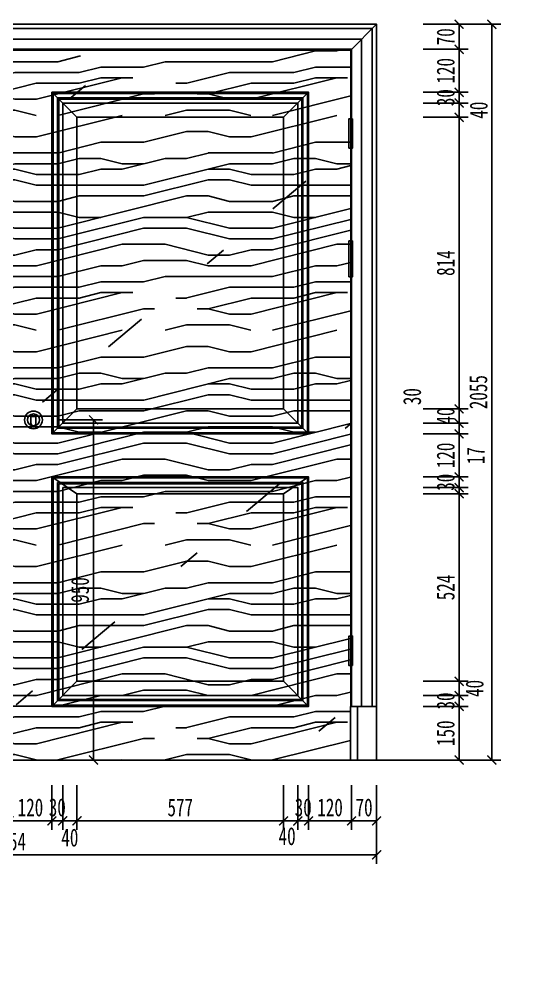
# Model space of a CAD drawing. Header units: millimetres. Extents: x 51249 to 2766742, y -599687 to -1280.
# Drawn here: x 108457 to 109909, y -122546 to -119853 of the extents above; entities that cross this region are included whole.
import ezdxf

# ---------------------------------------------------------------- set-up
doc = ezdxf.new("R2010")
doc.units = ezdxf.units.MM
doc.header["$LTSCALE"] = 10
doc.header["$PDMODE"] = 3
for name, color, linetype in [('D-Detail(节点图层)', 134, 'Continuous'), ('D-造型粗线', 4, 'Continuous'), ('D-造型细线', 146, 'Continuous'), ('E-立面填充', 250, 'Continuous'), ('E-立面轮廓线', 4, 'Continuous'), ('E-立面造型线', 3, 'Continuous'), ('W-尺寸', 5, 'Continuous')]:
    doc.layers.add(name, color=color, linetype=linetype)
doc.styles.add('DIM', font='SimSun.ttf', dxfattribs={"width": 0.7})
doc.dimstyles.new('25', dxfattribs={"dimscale": 25, "dimtxt": 2, "dimasz": 1, "dimexe": 1, "dimexo": 1, "dimgap": 0.5, "dimtad": 1, "dimdec": 0, "dimzin": 0, "dimdsep": 46, "dimtxsty": 'DIM', "dimblk": 'ARCHTICK', "dimcen": 0, "dimclrd": 5, "dimclre": 5, "dimclrt": 35, "dimadec": 0, "dimazin": 0, "dimtfac": 0.5, "dimtdec": 0, "dimtix": 1, "dimtmove": 2, "dimatfit": 2, "dimldrblk": 'A', "dimfxl": 0, "dimtolj": 1, "dimtzin": 0, "dimlwd": -1, "dimlwe": -1, "dimarcsym": 0})

# ---------------------------------------------------------------- blocks, each defined once
blk = doc.blocks.new('_ArchTick')
at = {"color": 0, "linetype": 'ByBlock', "const_width": 0.15}
blk.add_lwpolyline([(-0.5, -0.5), (0.5, 0.5)], dxfattribs=at)
blk = doc.blocks.new('*D641')
at = {"layer": 'Defpoints', "color": 0, "ltscale": 0.15}
for p in [(108497.1, -120971.6, 0), (108596.4, -121921.6), (108664.9, -121921.6)]:
    blk.add_point(p, dxfattribs=at)
at = {"layer": 'W-尺寸', "color": 5, "ltscale": 0.15}
for p, q in [((108564.9, -120971.6), (108689.9, -120971.6)), ((108664.9, -120971.6), (108664.9, -121921.6)), ((108621.4, -121921.6), (108689.9, -121921.6))]:
    blk.add_line(p, q, dxfattribs=at)
at = {"layer": 'W-尺寸', "color": 5, "ltscale": 0.15, "xscale": 25, "yscale": 25, "zscale": 25}
for p, rotation in [((108664.9, -120971.6), 90), ((108664.9, -121921.6), 270)]:
    blk.add_blockref('_ArchTick', p, dxfattribs=dict(at, rotation=rotation))
at = {"layer": 'W-尺寸', "color": 35, "ltscale": 0.15, "insert": (108627.4, -121446.6), "char_height": 50, "attachment_point": 5, "rotation": 90, "style": 'DIM'}
blk.add_mtext('\\A1;950', dxfattribs=at)
blk = doc.blocks.new('A')
for p, q in [((-1.44, 1.15), (-1.09, 1.44)), ((-1.44, 1.15), (-0.37, 0)), ((-1.09, 1.44), (0, 0)), ((-0.37, 0), (-2.13, 0)), ((-1.44, -1.15), (-0.37, 0)), ((-1.09, -1.44), (0, 0)), ((-1.44, -1.15), (-1.09, -1.44))]:
    blk.add_line(p, q)
for points in [[(-1.44, 1.15), (-1.09, 1.44), (-0.37, 0), (0, 0)], [(-1.44, -1.15), (-1.09, -1.44), (-0.37, 0), (0, 0)]]:
    blk.add_solid(points)
blk = doc.blocks.new('*D650')
at = {"layer": 'Defpoints', "color": 0, "ltscale": 0.15}
for p in [(108428.7, -121659.4), (108548.7, -121716.1), (108548.7, -122091.6)]:
    blk.add_point(p, dxfattribs=at)
at = {"layer": 'W-尺寸', "color": 5, "ltscale": 0.15}
for p, q in [((108428.7, -121991.6), (108428.7, -122116.6)), ((108548.7, -121991.6), (108548.7, -122116.6)), ((108428.7, -122091.6), (108548.7, -122091.6))]:
    blk.add_line(p, q, dxfattribs=at)
at = {"layer": 'W-尺寸', "color": 5, "ltscale": 0.15, "xscale": 25, "yscale": 25, "zscale": 25, "rotation": 180}
blk.add_blockref('_ArchTick', (108428.7, -122091.6), dxfattribs=at)
at = {"layer": 'W-尺寸', "color": 5, "ltscale": 0.15, "xscale": 25, "yscale": 25, "zscale": 25}
blk.add_blockref('_ArchTick', (108548.7, -122091.6), dxfattribs=at)
at = {"layer": 'W-尺寸', "color": 35, "ltscale": 0.15, "insert": (108488.7, -122054.1), "char_height": 50, "attachment_point": 5, "style": 'DIM'}
blk.add_mtext('\\A1;120', dxfattribs=at)
blk = doc.blocks.new('*D651')
at = {"layer": 'Defpoints', "color": 0, "ltscale": 0.15}
for p in [(108548.7, -121716.1), (108578.7, -121717.6), (108578.7, -122091.6)]:
    blk.add_point(p, dxfattribs=at)
at = {"layer": 'W-尺寸', "color": 5, "ltscale": 0.15}
for p, q in [((108548.7, -121991.6), (108548.7, -122116.6)), ((108578.7, -121991.6), (108578.7, -122116.6)), ((108548.7, -122091.6), (108523.7, -122091.6)), ((108548.7, -122091.6), (108578.7, -122091.6)), ((108578.7, -122091.6), (108603.7, -122091.6))]:
    blk.add_line(p, q, dxfattribs=at)
at = {"layer": 'W-尺寸', "color": 5, "ltscale": 0.15, "xscale": 25, "yscale": 25, "zscale": 25}
blk.add_blockref('_ArchTick', (108548.7, -122091.6), dxfattribs=at)
at = {"layer": 'W-尺寸', "color": 5, "ltscale": 0.15, "xscale": 25, "yscale": 25, "zscale": 25, "rotation": 180}
blk.add_blockref('_ArchTick', (108578.7, -122091.6), dxfattribs=at)
at = {"layer": 'W-尺寸', "color": 35, "ltscale": 0.15, "insert": (108563.7, -122054.1), "char_height": 50, "attachment_point": 5, "style": 'DIM'}
blk.add_mtext('\\A1;30', dxfattribs=at)
blk = doc.blocks.new('*D652')
at = {"layer": 'Defpoints', "color": 0, "ltscale": 0.15}
for p in [(108618.7, -121701.6), (108578.7, -121717.6), (108618.7, -122091.6)]:
    blk.add_point(p, dxfattribs=at)
at = {"layer": 'W-尺寸', "color": 5, "ltscale": 0.15}
for p, q in [((108578.7, -121991.6), (108578.7, -122116.6)), ((108618.7, -121991.6), (108618.7, -122116.6)), ((108578.7, -122091.6), (108618.7, -122091.6))]:
    blk.add_line(p, q, dxfattribs=at)
at = {"layer": 'W-尺寸', "color": 5, "ltscale": 0.15, "xscale": 25, "yscale": 25, "zscale": 25, "rotation": 180}
blk.add_blockref('_ArchTick', (108578.7, -122091.6), dxfattribs=at)
at = {"layer": 'W-尺寸', "color": 5, "ltscale": 0.15, "xscale": 25, "yscale": 25, "zscale": 25}
blk.add_blockref('_ArchTick', (108618.7, -122091.6), dxfattribs=at)
at = {"layer": 'W-尺寸', "color": 35, "ltscale": 0.15, "insert": (108598.7, -122138.4), "char_height": 50, "attachment_point": 5, "style": 'DIM'}
blk.add_mtext('\\A1;40', dxfattribs=at)
blk = doc.blocks.new('*D653')
at = {"layer": 'Defpoints', "color": 0, "ltscale": 0.15}
for p in [(108618.7, -121701.6), (109195.9, -121701.6), (109195.9, -122091.6)]:
    blk.add_point(p, dxfattribs=at)
at = {"layer": 'W-尺寸', "color": 5, "ltscale": 0.15}
for p, q in [((108618.7, -121991.6), (108618.7, -122116.6)), ((109195.9, -121991.6), (109195.9, -122116.6)), ((108618.7, -122091.6), (109195.9, -122091.6))]:
    blk.add_line(p, q, dxfattribs=at)
at = {"layer": 'W-尺寸', "color": 5, "ltscale": 0.15, "xscale": 25, "yscale": 25, "zscale": 25, "rotation": 180}
blk.add_blockref('_ArchTick', (108618.7, -122091.6), dxfattribs=at)
at = {"layer": 'W-尺寸', "color": 5, "ltscale": 0.15, "xscale": 25, "yscale": 25, "zscale": 25}
blk.add_blockref('_ArchTick', (109195.9, -122091.6), dxfattribs=at)
at = {"layer": 'W-尺寸', "color": 35, "ltscale": 0.15, "insert": (108907.3, -122054.1), "char_height": 50, "attachment_point": 5, "style": 'DIM'}
blk.add_mtext('\\A1;577', dxfattribs=at)
blk = doc.blocks.new('*D654')
at = {"layer": 'Defpoints', "color": 0, "ltscale": 0.15}
for p in [(109195.9, -121701.6), (109235.9, -121701.6), (109235.9, -122091.6)]:
    blk.add_point(p, dxfattribs=at)
at = {"layer": 'W-尺寸', "color": 5, "ltscale": 0.15}
for p, q in [((109195.9, -121991.6), (109195.9, -122116.6)), ((109235.9, -121991.6), (109235.9, -122116.6)), ((109195.9, -122091.6), (109235.9, -122091.6))]:
    blk.add_line(p, q, dxfattribs=at)
at = {"layer": 'W-尺寸', "color": 5, "ltscale": 0.15, "xscale": 25, "yscale": 25, "zscale": 25, "rotation": 180}
blk.add_blockref('_ArchTick', (109195.9, -122091.6), dxfattribs=at)
at = {"layer": 'W-尺寸', "color": 5, "ltscale": 0.15, "xscale": 25, "yscale": 25, "zscale": 25}
blk.add_blockref('_ArchTick', (109235.9, -122091.6), dxfattribs=at)
at = {"layer": 'W-尺寸', "color": 35, "ltscale": 0.15, "insert": (109205.9, -122134.5), "char_height": 50, "attachment_point": 5, "style": 'DIM'}
blk.add_mtext('\\A1;40', dxfattribs=at)
blk = doc.blocks.new('*D655')
at = {"layer": 'Defpoints', "color": 0, "ltscale": 0.15}
for p in [(109235.9, -121701.6), (109265.9, -121722.3), (109265.9, -122091.6)]:
    blk.add_point(p, dxfattribs=at)
at = {"layer": 'W-尺寸', "color": 5, "ltscale": 0.15}
for p, q in [((109235.9, -121991.6), (109235.9, -122116.6)), ((109265.9, -121991.6), (109265.9, -122116.6)), ((109235.9, -122091.6), (109210.9, -122091.6)), ((109235.9, -122091.6), (109265.9, -122091.6)), ((109265.9, -122091.6), (109290.9, -122091.6))]:
    blk.add_line(p, q, dxfattribs=at)
at = {"layer": 'W-尺寸', "color": 5, "ltscale": 0.15, "xscale": 25, "yscale": 25, "zscale": 25}
blk.add_blockref('_ArchTick', (109235.9, -122091.6), dxfattribs=at)
at = {"layer": 'W-尺寸', "color": 5, "ltscale": 0.15, "xscale": 25, "yscale": 25, "zscale": 25, "rotation": 180}
blk.add_blockref('_ArchTick', (109265.9, -122091.6), dxfattribs=at)
at = {"layer": 'W-尺寸', "color": 35, "ltscale": 0.15, "insert": (109250.9, -122054.1), "char_height": 50, "attachment_point": 5, "style": 'DIM'}
blk.add_mtext('\\A1;30', dxfattribs=at)
blk = doc.blocks.new('*D656')
at = {"layer": 'Defpoints', "color": 0, "ltscale": 0.15}
for p in [(109385.9, -121709.5), (109265.9, -121722.3), (109385.9, -122091.6)]:
    blk.add_point(p, dxfattribs=at)
at = {"layer": 'W-尺寸', "color": 5, "ltscale": 0.15}
for p, q in [((109265.9, -121991.6), (109265.9, -122116.6)), ((109385.9, -121991.6), (109385.9, -122116.6)), ((109265.9, -122091.6), (109385.9, -122091.6))]:
    blk.add_line(p, q, dxfattribs=at)
at = {"layer": 'W-尺寸', "color": 5, "ltscale": 0.15, "xscale": 25, "yscale": 25, "zscale": 25, "rotation": 180}
blk.add_blockref('_ArchTick', (109265.9, -122091.6), dxfattribs=at)
at = {"layer": 'W-尺寸', "color": 5, "ltscale": 0.15, "xscale": 25, "yscale": 25, "zscale": 25}
blk.add_blockref('_ArchTick', (109385.9, -122091.6), dxfattribs=at)
at = {"layer": 'W-尺寸', "color": 35, "ltscale": 0.15, "insert": (109325.9, -122054.1), "char_height": 50, "attachment_point": 5, "style": 'DIM'}
blk.add_mtext('\\A1;120', dxfattribs=at)
blk = doc.blocks.new('*D657')
at = {"layer": 'Defpoints', "color": 0, "ltscale": 0.15}
for p in [(109385.9, -121709.5), (109455.9, -121723.2), (109455.9, -122091.6)]:
    blk.add_point(p, dxfattribs=at)
at = {"layer": 'W-尺寸', "color": 5, "ltscale": 0.15}
for p, q in [((109385.9, -121991.6), (109385.9, -122116.6)), ((109455.9, -121991.6), (109455.9, -122116.6)), ((109385.9, -122091.6), (109455.9, -122091.6))]:
    blk.add_line(p, q, dxfattribs=at)
at = {"layer": 'W-尺寸', "color": 5, "ltscale": 0.15, "xscale": 25, "yscale": 25, "zscale": 25, "rotation": 180}
blk.add_blockref('_ArchTick', (109385.9, -122091.6), dxfattribs=at)
at = {"layer": 'W-尺寸', "color": 5, "ltscale": 0.15, "xscale": 25, "yscale": 25, "zscale": 25}
blk.add_blockref('_ArchTick', (109455.9, -122091.6), dxfattribs=at)
at = {"layer": 'W-尺寸', "color": 35, "ltscale": 0.15, "insert": (109420.9, -122054.1), "char_height": 50, "attachment_point": 5, "style": 'DIM'}
blk.add_mtext('\\A1;70', dxfattribs=at)
blk = doc.blocks.new('*D658')
at = {"layer": 'Defpoints', "color": 0, "ltscale": 0.15}
for p in [(107401.6, -121674.2), (109455.9, -121674.2), (109455.9, -122186.4)]:
    blk.add_point(p, dxfattribs=at)
at = {"layer": 'W-尺寸', "color": 5, "ltscale": 0.15}
for p, q in [((107401.6, -122086.4), (107401.6, -122211.4)), ((109455.9, -122086.4), (109455.9, -122211.4)), ((107401.6, -122186.4), (109455.9, -122186.4))]:
    blk.add_line(p, q, dxfattribs=at)
at = {"layer": 'W-尺寸', "color": 5, "ltscale": 0.15, "xscale": 25, "yscale": 25, "zscale": 25, "rotation": 180}
blk.add_blockref('_ArchTick', (107401.6, -122186.4), dxfattribs=at)
at = {"layer": 'W-尺寸', "color": 5, "ltscale": 0.15, "xscale": 25, "yscale": 25, "zscale": 25}
blk.add_blockref('_ArchTick', (109455.9, -122186.4), dxfattribs=at)
at = {"layer": 'W-尺寸', "color": 35, "ltscale": 0.15, "insert": (108428.7, -122148.9), "char_height": 50, "attachment_point": 5, "style": 'DIM'}
blk.add_mtext('\\A1;2054', dxfattribs=at)
blk = doc.blocks.new('*D659')
at = {"layer": 'Defpoints', "color": 0, "ltscale": 0.15}
for p in [(109152.9, -121771.6), (109686.5, -121771.6), (109142.9, -121921.6)]:
    blk.add_point(p, dxfattribs=at)
at = {"layer": 'W-尺寸', "color": 5, "ltscale": 0.15}
for p, q in [((109586.5, -121771.6), (109711.5, -121771.6)), ((109686.5, -121921.6), (109686.5, -121771.6)), ((109586.5, -121921.6), (109711.5, -121921.6))]:
    blk.add_line(p, q, dxfattribs=at)
at = {"layer": 'W-尺寸', "color": 5, "ltscale": 0.15, "xscale": 25, "yscale": 25, "zscale": 25}
for p, rotation in [((109686.5, -121771.6), 90), ((109686.5, -121921.6), 270)]:
    blk.add_blockref('_ArchTick', p, dxfattribs=dict(at, rotation=rotation))
at = {"layer": 'W-尺寸', "color": 35, "ltscale": 0.15, "insert": (109649, -121846.6), "char_height": 50, "attachment_point": 5, "rotation": 90, "style": 'DIM'}
blk.add_mtext('\\A1;150', dxfattribs=at)
blk = doc.blocks.new('*D660')
at = {"layer": 'Defpoints', "color": 0, "ltscale": 0.15}
for p in [(109175.2, -121741.6), (109686.5, -121741.6), (109152.9, -121771.6)]:
    blk.add_point(p, dxfattribs=at)
at = {"layer": 'W-尺寸', "color": 5, "ltscale": 0.15}
for p, q in [((109686.5, -121741.6), (109686.5, -121716.6)), ((109586.5, -121741.6), (109711.5, -121741.6)), ((109686.5, -121771.6), (109686.5, -121741.6)), ((109586.5, -121771.6), (109711.5, -121771.6)), ((109686.5, -121771.6), (109686.5, -121796.6))]:
    blk.add_line(p, q, dxfattribs=at)
at = {"layer": 'W-尺寸', "color": 5, "ltscale": 0.15, "xscale": 25, "yscale": 25, "zscale": 25}
for p, rotation in [((109686.5, -121741.6), 270), ((109686.5, -121771.6), 90)]:
    blk.add_blockref('_ArchTick', p, dxfattribs=dict(at, rotation=rotation))
at = {"layer": 'W-尺寸', "color": 35, "ltscale": 0.15, "insert": (109649, -121756.6), "char_height": 50, "attachment_point": 5, "rotation": 90, "style": 'DIM'}
blk.add_mtext('\\A1;30', dxfattribs=at)
blk = doc.blocks.new('*D661')
at = {"layer": 'Defpoints', "color": 0, "ltscale": 0.15}
for p in [(109171.8, -121701.6), (109686.5, -121701.6), (109175.2, -121741.6)]:
    blk.add_point(p, dxfattribs=at)
at = {"layer": 'W-尺寸', "color": 5, "ltscale": 0.15}
for p, q in [((109586.5, -121701.6), (109711.5, -121701.6)), ((109686.5, -121741.6), (109686.5, -121701.6)), ((109586.5, -121741.6), (109711.5, -121741.6))]:
    blk.add_line(p, q, dxfattribs=at)
at = {"layer": 'W-尺寸', "color": 5, "ltscale": 0.15, "xscale": 25, "yscale": 25, "zscale": 25}
for p, rotation in [((109686.5, -121701.6), 90), ((109686.5, -121741.6), 270)]:
    blk.add_blockref('_ArchTick', p, dxfattribs=dict(at, rotation=rotation))
at = {"layer": 'W-尺寸', "color": 35, "ltscale": 0.15, "insert": (109730, -121721.6), "char_height": 50, "attachment_point": 5, "rotation": 90, "style": 'DIM'}
blk.add_mtext('\\A1;40', dxfattribs=at)
blk = doc.blocks.new('*D662')
at = {"layer": 'Defpoints', "color": 0, "ltscale": 0.15}
for p in [(109145.8, -121177.8, 0), (109686.5, -121177.8), (109171.8, -121701.6)]:
    blk.add_point(p, dxfattribs=at)
at = {"layer": 'W-尺寸', "color": 5, "ltscale": 0.15}
for p, q in [((109586.5, -121177.8), (109711.5, -121177.8)), ((109686.5, -121701.6), (109686.5, -121177.8)), ((109586.5, -121701.6), (109711.5, -121701.6))]:
    blk.add_line(p, q, dxfattribs=at)
at = {"layer": 'W-尺寸', "color": 5, "ltscale": 0.15, "xscale": 25, "yscale": 25, "zscale": 25}
for p, rotation in [((109686.5, -121177.8), 90), ((109686.5, -121701.6), 270)]:
    blk.add_blockref('_ArchTick', p, dxfattribs=dict(at, rotation=rotation))
at = {"layer": 'W-尺寸', "color": 35, "ltscale": 0.15, "insert": (109649, -121439.7), "char_height": 50, "attachment_point": 5, "rotation": 90, "style": 'DIM'}
blk.add_mtext('\\A1;524', dxfattribs=at)
blk = doc.blocks.new('*D663')
at = {"layer": 'Defpoints', "color": 0, "ltscale": 0.15}
for p in [(109141.1, -121160.8, 0), (109145.8, -121177.8, 0), (109686.5, -121160.8)]:
    blk.add_point(p, dxfattribs=at)
at = {"layer": 'W-尺寸', "color": 5, "ltscale": 0.15}
for p, q in [((109686.5, -121160.8), (109686.5, -121135.8)), ((109586.5, -121160.8), (109711.5, -121160.8)), ((109586.5, -121177.8), (109711.5, -121177.8)), ((109686.5, -121177.8), (109686.5, -121160.8)), ((109686.5, -121177.8), (109686.5, -121202.8))]:
    blk.add_line(p, q, dxfattribs=at)
at = {"layer": 'W-尺寸', "color": 5, "ltscale": 0.15, "xscale": 25, "yscale": 25, "zscale": 25}
for p, rotation in [((109686.5, -121160.8), 270), ((109686.5, -121177.8), 90)]:
    blk.add_blockref('_ArchTick', p, dxfattribs=dict(at, rotation=rotation))
at = {"layer": 'W-尺寸', "color": 35, "ltscale": 0.15, "insert": (109732.9, -121071.6), "char_height": 50, "attachment_point": 5, "rotation": 90, "style": 'DIM'}
blk.add_mtext('\\A1;17', dxfattribs=at)
blk = doc.blocks.new('*D664')
at = {"layer": 'Defpoints', "color": 0, "ltscale": 0.15}
for p in [(109142.1, -121130.8, 0), (109686.5, -121130.8), (109141.1, -121160.8, 0)]:
    blk.add_point(p, dxfattribs=at)
at = {"layer": 'W-尺寸', "color": 5, "ltscale": 0.15}
for p, q in [((109686.5, -121130.8), (109686.5, -121105.8)), ((109586.5, -121130.8), (109711.5, -121130.8)), ((109686.5, -121160.8), (109686.5, -121130.8)), ((109586.5, -121160.8), (109711.5, -121160.8)), ((109686.5, -121160.8), (109686.5, -121185.8))]:
    blk.add_line(p, q, dxfattribs=at)
at = {"layer": 'W-尺寸', "color": 5, "ltscale": 0.15, "xscale": 25, "yscale": 25, "zscale": 25}
for p, rotation in [((109686.5, -121130.8), 270), ((109686.5, -121160.8), 90)]:
    blk.add_blockref('_ArchTick', p, dxfattribs=dict(at, rotation=rotation))
at = {"layer": 'W-尺寸', "color": 35, "ltscale": 0.15, "insert": (109649, -121145.8), "char_height": 50, "attachment_point": 5, "rotation": 90, "style": 'DIM'}
blk.add_mtext('\\A1;30', dxfattribs=at)
blk = doc.blocks.new('*D665')
at = {"layer": 'Defpoints', "color": 0, "ltscale": 0.15}
for p in [(109147.7, -121010.8, 0), (109686.5, -121010.8), (109142.1, -121130.8, 0)]:
    blk.add_point(p, dxfattribs=at)
at = {"layer": 'W-尺寸', "color": 5, "ltscale": 0.15}
for p, q in [((109586.5, -121010.8), (109711.5, -121010.8)), ((109686.5, -121130.8), (109686.5, -121010.8)), ((109586.5, -121130.8), (109711.5, -121130.8))]:
    blk.add_line(p, q, dxfattribs=at)
at = {"layer": 'W-尺寸', "color": 5, "ltscale": 0.15, "xscale": 25, "yscale": 25, "zscale": 25}
for p, rotation in [((109686.5, -121010.8), 90), ((109686.5, -121130.8), 270)]:
    blk.add_blockref('_ArchTick', p, dxfattribs=dict(at, rotation=rotation))
at = {"layer": 'W-尺寸', "color": 35, "ltscale": 0.15, "insert": (109649, -121070.8), "char_height": 50, "attachment_point": 5, "rotation": 90, "style": 'DIM'}
blk.add_mtext('\\A1;120', dxfattribs=at)
blk = doc.blocks.new('*D666')
at = {"layer": 'Defpoints', "color": 0, "ltscale": 0.15}
for p in [(109147.7, -120980.8, 0), (109686.5, -120980.8), (109147.7, -121010.8, 0)]:
    blk.add_point(p, dxfattribs=at)
at = {"layer": 'W-尺寸', "color": 5, "ltscale": 0.15}
for p, q in [((109586.5, -120980.8), (109711.5, -120980.8)), ((109686.5, -121010.8), (109686.5, -120980.8)), ((109586.5, -121010.8), (109711.5, -121010.8))]:
    blk.add_line(p, q, dxfattribs=at)
at = {"layer": 'W-尺寸', "color": 5, "ltscale": 0.15, "xscale": 25, "yscale": 25, "zscale": 25}
for p, rotation in [((109686.5, -120980.8), 90), ((109686.5, -121010.8), 270)]:
    blk.add_blockref('_ArchTick', p, dxfattribs=dict(at, rotation=rotation))
at = {"layer": 'W-尺寸', "color": 35, "ltscale": 0.15, "insert": (109555.3, -120906.6), "char_height": 50, "attachment_point": 5, "rotation": 90, "style": 'DIM'}
blk.add_mtext('\\A1;30', dxfattribs=at)
blk = doc.blocks.new('*D667')
at = {"layer": 'Defpoints', "color": 0, "ltscale": 0.15}
for p in [(109162.8, -120940.8, 0), (109686.5, -120940.8), (109147.7, -120980.8, 0)]:
    blk.add_point(p, dxfattribs=at)
at = {"layer": 'W-尺寸', "color": 5, "ltscale": 0.15}
for p, q in [((109686.5, -120940.8), (109686.5, -120915.8)), ((109586.5, -120940.8), (109711.5, -120940.8)), ((109686.5, -120980.8), (109686.5, -120940.8)), ((109586.5, -120980.8), (109711.5, -120980.8)), ((109686.5, -120980.8), (109686.5, -121005.8))]:
    blk.add_line(p, q, dxfattribs=at)
at = {"layer": 'W-尺寸', "color": 5, "ltscale": 0.15, "xscale": 25, "yscale": 25, "zscale": 25}
for p, rotation in [((109686.5, -120940.8), 270), ((109686.5, -120980.8), 90)]:
    blk.add_blockref('_ArchTick', p, dxfattribs=dict(at, rotation=rotation))
at = {"layer": 'W-尺寸', "color": 35, "ltscale": 0.15, "insert": (109649, -120960.8), "char_height": 50, "attachment_point": 5, "rotation": 90, "style": 'DIM'}
blk.add_mtext('\\A1;40', dxfattribs=at)
blk = doc.blocks.new('*D668')
at = {"layer": 'Defpoints', "color": 0, "ltscale": 0.15}
for p in [(109136.9, -120126.6), (109686.5, -120126.6), (109162.8, -120940.8, 0)]:
    blk.add_point(p, dxfattribs=at)
at = {"layer": 'W-尺寸', "color": 5, "ltscale": 0.15}
for p, q in [((109586.5, -120126.6), (109711.5, -120126.6)), ((109686.5, -120940.8), (109686.5, -120126.6)), ((109586.5, -120940.8), (109711.5, -120940.8))]:
    blk.add_line(p, q, dxfattribs=at)
at = {"layer": 'W-尺寸', "color": 5, "ltscale": 0.15, "xscale": 25, "yscale": 25, "zscale": 25}
for p, rotation in [((109686.5, -120126.6), 90), ((109686.5, -120940.8), 270)]:
    blk.add_blockref('_ArchTick', p, dxfattribs=dict(at, rotation=rotation))
at = {"layer": 'W-尺寸', "color": 35, "ltscale": 0.15, "insert": (109649, -120533.7), "char_height": 50, "attachment_point": 5, "rotation": 90, "style": 'DIM'}
blk.add_mtext('\\A1;814', dxfattribs=at)
blk = doc.blocks.new('*D669')
at = {"layer": 'Defpoints', "color": 0, "ltscale": 0.15}
for p in [(109132.5, -120086.6), (109686.5, -120086.6), (109136.9, -120126.6)]:
    blk.add_point(p, dxfattribs=at)
at = {"layer": 'W-尺寸', "color": 5, "ltscale": 0.15}
for p, q in [((109586.5, -120086.6), (109711.5, -120086.6)), ((109686.5, -120126.6), (109686.5, -120086.6)), ((109586.5, -120126.6), (109711.5, -120126.6))]:
    blk.add_line(p, q, dxfattribs=at)
at = {"layer": 'W-尺寸', "color": 5, "ltscale": 0.15, "xscale": 25, "yscale": 25, "zscale": 25}
for p, rotation in [((109686.5, -120086.6), 90), ((109686.5, -120126.6), 270)]:
    blk.add_blockref('_ArchTick', p, dxfattribs=dict(at, rotation=rotation))
at = {"layer": 'W-尺寸', "color": 35, "ltscale": 0.15, "insert": (109741.4, -120106.6), "char_height": 50, "attachment_point": 5, "rotation": 90, "style": 'DIM'}
blk.add_mtext('\\A1;40', dxfattribs=at)
blk = doc.blocks.new('*D670')
at = {"layer": 'Defpoints', "color": 0, "ltscale": 0.15}
for p in [(109131.7, -120056.6), (109686.5, -120056.6), (109132.5, -120086.6)]:
    blk.add_point(p, dxfattribs=at)
at = {"layer": 'W-尺寸', "color": 5, "ltscale": 0.15}
for p, q in [((109686.5, -120056.6), (109686.5, -120031.6)), ((109586.5, -120056.6), (109711.5, -120056.6)), ((109686.5, -120086.6), (109686.5, -120056.6)), ((109586.5, -120086.6), (109711.5, -120086.6)), ((109686.5, -120086.6), (109686.5, -120111.6))]:
    blk.add_line(p, q, dxfattribs=at)
at = {"layer": 'W-尺寸', "color": 5, "ltscale": 0.15, "xscale": 25, "yscale": 25, "zscale": 25}
for p, rotation in [((109686.5, -120056.6), 270), ((109686.5, -120086.6), 90)]:
    blk.add_blockref('_ArchTick', p, dxfattribs=dict(at, rotation=rotation))
at = {"layer": 'W-尺寸', "color": 35, "ltscale": 0.15, "insert": (109649, -120071.6), "char_height": 50, "attachment_point": 5, "rotation": 90, "style": 'DIM'}
blk.add_mtext('\\A1;30', dxfattribs=at)
blk = doc.blocks.new('*D671')
at = {"layer": 'Defpoints', "color": 0, "ltscale": 0.15}
for p in [(109136.7, -119936.6), (109686.5, -119936.6), (109131.7, -120056.6)]:
    blk.add_point(p, dxfattribs=at)
at = {"layer": 'W-尺寸', "color": 5, "ltscale": 0.15}
for p, q in [((109586.5, -119936.6), (109711.5, -119936.6)), ((109686.5, -120056.6), (109686.5, -119936.6)), ((109586.5, -120056.6), (109711.5, -120056.6))]:
    blk.add_line(p, q, dxfattribs=at)
at = {"layer": 'W-尺寸', "color": 5, "ltscale": 0.15, "xscale": 25, "yscale": 25, "zscale": 25}
for p, rotation in [((109686.5, -119936.6), 90), ((109686.5, -120056.6), 270)]:
    blk.add_blockref('_ArchTick', p, dxfattribs=dict(at, rotation=rotation))
at = {"layer": 'W-尺寸', "color": 35, "ltscale": 0.15, "insert": (109649, -119996.6), "char_height": 50, "attachment_point": 5, "rotation": 90, "style": 'DIM'}
blk.add_mtext('\\A1;120', dxfattribs=at)
blk = doc.blocks.new('*D672')
at = {"layer": 'Defpoints', "color": 0, "ltscale": 0.15}
for p in [(109135.6, -119866.6), (109686.5, -119866.6), (109136.7, -119936.6)]:
    blk.add_point(p, dxfattribs=at)
at = {"layer": 'W-尺寸', "color": 5, "ltscale": 0.15}
for p, q in [((109586.5, -119866.6), (109711.5, -119866.6)), ((109686.5, -119936.6), (109686.5, -119866.6)), ((109586.5, -119936.6), (109711.5, -119936.6))]:
    blk.add_line(p, q, dxfattribs=at)
at = {"layer": 'W-尺寸', "color": 5, "ltscale": 0.15, "xscale": 25, "yscale": 25, "zscale": 25}
for p, rotation in [((109686.5, -119866.6), 90), ((109686.5, -119936.6), 270)]:
    blk.add_blockref('_ArchTick', p, dxfattribs=dict(at, rotation=rotation))
at = {"layer": 'W-尺寸', "color": 35, "ltscale": 0.15, "insert": (109649, -119901.6), "char_height": 50, "attachment_point": 5, "rotation": 90, "style": 'DIM'}
blk.add_mtext('\\A1;70', dxfattribs=at)
blk = doc.blocks.new('*D673')
at = {"layer": 'Defpoints', "color": 0, "ltscale": 0.15}
for p in [(109181.8, -119866.6), (109777.9, -119866.6), (109181.8, -121921.6)]:
    blk.add_point(p, dxfattribs=at)
at = {"layer": 'W-尺寸', "color": 5, "ltscale": 0.15}
for p, q in [((109677.9, -119866.6), (109802.9, -119866.6)), ((109777.9, -121921.6), (109777.9, -119866.6)), ((109677.9, -121921.6), (109802.9, -121921.6))]:
    blk.add_line(p, q, dxfattribs=at)
at = {"layer": 'W-尺寸', "color": 5, "ltscale": 0.15, "xscale": 25, "yscale": 25, "zscale": 25}
for p, rotation in [((109777.9, -119866.6), 90), ((109777.9, -121921.6), 270)]:
    blk.add_blockref('_ArchTick', p, dxfattribs=dict(at, rotation=rotation))
at = {"layer": 'W-尺寸', "color": 35, "ltscale": 0.15, "insert": (109740.4, -120894.1), "char_height": 50, "attachment_point": 5, "rotation": 90, "style": 'DIM'}
blk.add_mtext('\\A1;2055', dxfattribs=at)
blk = doc.blocks.new('*D1063')
at = {"layer": 'D-Detail(节点图层)', "color": 5, "ltscale": 0.15}
for p, q in [((2766617, -121582.1), (2766742, -121582.1)), ((2766717, -121582.1), (2766717, -599673.1)), ((2766698.3, -599673.1), (2766742, -599673.1))]:
    blk.add_line(p, q, dxfattribs=at)
at = {"layer": 'Defpoints', "color": 0, "ltscale": 0.15}
for p in [(55453.8, -121582.1), (2766673.3, -599673.1), (2766717, -599673.1)]:
    blk.add_point(p, dxfattribs=at)
at = {"layer": 'D-Detail(节点图层)', "color": 5, "ltscale": 0.15, "xscale": 25, "yscale": 25, "zscale": 25}
for p, rotation in [((2766717, -121582.1), 90), ((2766717, -599673.1), 270)]:
    blk.add_blockref('_ArchTick', p, dxfattribs=dict(at, rotation=rotation))
at = {"layer": 'D-Detail(节点图层)', "color": 35, "ltscale": 0.15, "insert": (2766679.5, -360627.6), "char_height": 50, "attachment_point": 5, "rotation": 90, "style": 'DIM'}
blk.add_mtext('\\A1;478091', dxfattribs=at)

msp = doc.modelspace()

# ---------------------------------------------------------------- hatches: boundary and pattern name
at = {"layer": 'E-立面填充', "ltscale": 0.15}
h = msp.add_hatch(dxfattribs=at)
h.set_pattern_fill('PANEL', color=256, scale=600, style=0, double=1, pattern_type=2)
h.set_pattern_definition([(220, (108264.6, -121921.6), (-385.67, 459.63), [120, -180, 60, -240]), (180, (107844.6, -121906.6), (0, 600), [120, -480]), (180, (107904.6, -121876.6), (0, 600), [60, -540]), (180, (108234.6, -121861.6), (0, 600), [30, -420, 30, -120]), (180, (108024.6, -121831.6), (0, 600), [120, -180, 30, -270]), (180, (108174.6, -121816.6), (0, 600), [90, -510]), (180, (108024.6, -121801.6), (0, 600), [180, -420]), (180, (108204.6, -121786.6), (0, 600), [120, -480]), (180, (107964.6, -121771.6), (0, 600), [300, -300]), (180, (108144.6, -121741.6), (0, 600), [60, -180, 120, -240]), (180, (107724.6, -121726.6), (0, 600), [120, -480]), (180, (107844.6, -121711.6), (0, 600), [60, -540]), (180, (107964.6, -121696.6), (0, 600), [60, -540]), (180, (108264.6, -121681.6), (0, 600), [120, -480]), (180, (107964.6, -121666.6), (0, 600), [120, -480]), (180, (107964.6, -121636.6), (0, 600), [120, -120, 120, -240]), (180, (108084.6, -121606.6), (0, 600), [60, -300, 120, -120]), (180, (107964.6, -121591.6), (0, 600), [180, -420]), (180, (107964.6, -121561.6), (0, 600), [120, -480]), (180, (108204.6, -121546.6), (0, 600), [180, -240, 60, -120]), (180, (108204.6, -121516.6), (0, 600), [300, -300]), (180, (107844.6, -121501.6), (0, 600), [60, -540]), (180, (108024.6, -121486.6), (0, 600), [120, -480]), (180, (108144.6, -121471.6), (0, 600), [60, -240, 60, -240]), (180, (108204.6, -121456.6), (0, 600), [60, -180, 120, -240]), (180, (108084.6, -121441.6), (0, 600), [60, -300, 60, -180]), (180, (107964.6, -121426.6), (0, 600), [180, -420]), (180, (108204.6, -121396.6), (0, 600), [120, -480]), (180, (107904.6, -121381.6), (0, 600), [60, -540]), (180, (107784.6, -121366.6), (0, 600), [60, -540]), (165.964, (107844.57, -121876.61), (-600, -2e-08), [61.8, -2412.06]), (165.964, (107784.57, -121741.61), (-600, -2e-08), [61.8, -2412.06]), (165.964, (107844.57, -121381.61), (-600, -2e-08), [61.8, -2412.06]), (165.964, (108024.57, -121606.61), (-600, -2e-08), [61.8, -2412.06]), (165.964, (107904.57, -121516.61), (-600, -2e-08), [61.8, -2412.06]), (165.964, (107844.57, -121561.61), (-600, -2e-08), [61.8, -2412.06]), (165.964, (108144.57, -121456.61), (-600, -2e-08), [61.8, -2412.06]), (165.964, (107904.57, -121486.61), (-600, -2e-08), [61.8, -2412.06]), (165.964, (107784.57, -121711.61), (-600, -2e-08), [123.6, -2350.26]), (165.964, (107844.57, -121666.61), (-600, -2e-08), [123.6, -2350.26]), (165.964, (107844.57, -121636.61), (-600, -2e-08), [123.6, -2350.26]), (14.036, (108024.57, -121831.61), (600, -2e-08), [61.8, -123.6, 61.8, -2226.663]), (14.036, (108144.57, -121741.61), (600, -2e-08), [61.8, -2412.06]), (14.036, (108144.57, -121471.61), (600, -2e-08), [123.6, -2350.26]), (345.964, (107844.57, -121906.61), (600, 2e-08), [61.8, -2412.06]), (194.036, (107724.57, -121906.61), (-600, 2e-08), [61.8, -2412.06]), (194.036, (107904.57, -121696.61), (-600, 2e-08), [61.8, -2412.06]), (194.036, (107784.57, -121591.61), (-600, 2e-08), [61.8, -2412.06]), (194.036, (108024.57, -121546.61), (-600, 2e-08), [61.8, -2412.06]), (194.036, (108084.57, -121471.61), (-600, 2e-08), [61.8, -2412.06]), (194.036, (108024.57, -121441.61), (-600, 2e-08), [61.8, -2412.06]), (194.036, (108024.57, -121546.61), (-600, 2e-08), [61.8, -2412.06]), (194.036, (107844.57, -121456.61), (-600, 2e-08), [247.2, -2226.66]), (194.036, (108204.57, -121861.61), (-600, 2e-08), [247.2, -2226.66]), (194.036, (108144.57, -121816.61), (-600, 2e-08), [247.2, -2226.66]), (194.036, (108084.57, -121786.61), (-600, 2e-08), [61.8, -123.6, 123.6, -2164.863]), (194.036, (108084.57, -121741.61), (-600, 2e-08), [123.6, -123.6, 123.6, -2103.063]), (194.036, (108144.57, -121681.61), (-600, 2e-08), [247.2, -2226.66]), (194.036, (108204.57, -121636.61), (-600, 2e-08), [247.2, -2226.66]), (194.036, (108204.57, -121606.61), (-600, 2e-08), [247.2, -2226.66]), (194.036, (107784.57, -121426.61), (-600, 2e-08), [61.8, -2412.06]), (194.036, (107724.57, -121366.61), (-600, 0.0001), [123.6, -2350.26]), (194.036, (108084.57, -121396.61), (-600, 0.0001), [123.6, -2350.26]), (194.036, (108144.57, -121921.61), (-600, 1e-05), [247.2, -2226.66]), (194.036, (107784.57, -121501.61), (-600, 1e-05), [185.4, -2288.46]), (194.036, (107724.57, -121546.61), (-600, 1e-05), [370.8, -2103.06])])
h.paths.add_polyline_path([(108344.6, -119961.6), (107474.6, -119961.6), (107474.6, -121921.6), (109382.9, -121921.6), (109383.9, -119938.6)])

# ---------------------------------------------------------------- linework, layer by layer
at = {"color": 153, "ltscale": 0.15, "elevation": 0}
for points in [[(108490.2, -120980.9), (108490.2, -120961.8)], [(108504.1, -120961.8), (108504.1, -120980.9)]]:
    msp.add_lwpolyline(points, dxfattribs=at)
at = {"color": 153, "ltscale": 0.15}
msp.add_lwpolyline([(108492.6, -120960.2), (108501.5, -120960.2), (108501.5, -120962.4), (108492.6, -120962.4)], close=True, dxfattribs=at)
for radius in [24.8, 16.8]:
    msp.add_circle((108497.1, -120971.6, 0), radius, dxfattribs=at)
for centre, start, end in [((108497.1, -120961.8, 0), 0, 180), ((108497.1, -120980.9, 0), 180, 0)]:
    msp.add_arc(centre, 6.96, start, end, dxfattribs=at)
at = {"layer": 'D-造型粗线'}
for points in [[(107401.6, -121921.6), (107401.6, -119866.6), (109455.9, -119866.6), (109455.9, -121921.6)], [(107471.6, -121771.6), (107471.6, -119936.6), (109385.9, -119936.6), (109385.9, -121771.6)]]:
    msp.add_lwpolyline(points, dxfattribs=at)
at = {"layer": 'D-造型细线', "color": 44, "elevation": 0}
for points in [[(109388.7, -120130.6), (109378.7, -120130.6), (109378.7, -120212.6), (109388.7, -120212.6)], [(109388.7, -120471.6), (109378.7, -120471.6), (109378.7, -120571.6), (109388.7, -120571.6)], [(109388.7, -121657.6), (109378.7, -121657.6), (109378.7, -121575.6), (109388.7, -121575.6)]]:
    msp.add_lwpolyline(points, close=True, dxfattribs=at)
at = {"layer": 'E-立面轮廓线'}
msp.add_line((107295.2, -121921.6), (109586.5, -121921.6), dxfattribs=at)
at = {"layer": 'E-立面造型线', "color": 251}
for p, q in [((109383.9, -119938.6, 0), (109455.9, -119866.6, 0)), ((108618.7, -120126.6, 0), (108548.7, -120056.6, 0)), ((109195.9, -120126.6, 0), (109265.9, -120056.6, 0)), ((108618.7, -120940.8, 0), (108548.7, -121010.8, 0)), ((109195.9, -120940.8, 0), (109265.9, -121010.8, 0)), ((108618.7, -121177.8, 0), (108548.7, -121130.8, 0)), ((109195.9, -121177.8, 0), (109265.9, -121130.8, 0)), ((108618.7, -121701.6), (108548.7, -121771.6)), ((109195.9, -121701.6), (109265.9, -121771.6)), ((109402.9, -121921.6), (109402.9, -121771.6))]:
    msp.add_line(p, q, dxfattribs=at)
at = {"layer": 'E-立面造型线', "ltscale": 0.15}
for p, q in [((109382.9, -121771.6), (109455.9, -121771.6)), ((109382.9, -121921.6), (109382.9, -121771.6))]:
    msp.add_line(p, q, dxfattribs=at)
at = {"layer": 'E-立面造型线', "color": 251}
for points in [[(107413.6, -121771.6), (107413.6, -119878.6), (109443.9, -119878.6), (109443.9, -121771.6)], [(107443.6, -121771.6), (107443.6, -119908.6), (109413.9, -119908.6), (109413.9, -121771.6)]]:
    msp.add_lwpolyline(points, dxfattribs=at)
at = {"layer": 'E-立面造型线', "ltscale": 0.15}
msp.add_lwpolyline([(107473.6, -121771.6), (107473.6, -119938.6), (109383.9, -119938.6), (109383.9, -121771.6)], dxfattribs=at)
at = {"layer": 'E-立面造型线', "color": 44}
for points in [[(108548.7, -120056.6), (109265.9, -120056.6), (109265.9, -121010.8), (108548.7, -121010.8)], [(108578.7, -120086.6), (109235.9, -120086.6), (109235.9, -120980.8), (108578.7, -120980.8)], [(108618.7, -120126.6), (109195.9, -120126.6), (109195.9, -120940.8), (108618.7, -120940.8)], [(108548.7, -121130.8), (109265.9, -121130.8), (109265.9, -121771.6), (108548.7, -121771.6)], [(108578.7, -121160.8), (109235.9, -121160.8), (109235.9, -121741.6), (108578.7, -121741.6)], [(108618.7, -121177.8), (109195.9, -121177.8), (109195.9, -121701.6), (108618.7, -121701.6)]]:
    msp.add_lwpolyline(points, close=True, dxfattribs=at)
at = {"layer": 'E-立面造型线', "color": 251}
for points in [[(108551.7, -120059.6), (109262.9, -120059.6), (109262.9, -121007.8), (108551.7, -121007.8)], [(108564.7, -120072.6), (109249.9, -120072.6), (109249.9, -120994.8), (108564.7, -120994.8)], [(108567.7, -120075.6), (109246.9, -120075.6), (109246.9, -120991.8), (108567.7, -120991.8)], [(108551.7, -121133.8), (109262.9, -121133.8), (109262.9, -121768.6), (108551.7, -121768.6)], [(108564.7, -121146.8), (109249.9, -121146.8), (109249.9, -121755.6), (108564.7, -121755.6)], [(108567.7, -121149.8), (109246.9, -121149.8), (109246.9, -121752.6), (108567.7, -121752.6)]]:
    msp.add_lwpolyline(points, close=True, dxfattribs=at)

# ---------------------------------------------------------------- dimensions: what is measured, and where the dimension line sits
at = {"layer": 'D-Detail(节点图层)', "color": 251, "ltscale": 0.15}
dim = msp.add_linear_dim(base=(2766717, -599673.1), p1=(55453.8, -121582.1), p2=(2766673.3, -599673.1), angle=90, dimstyle='25', dxfattribs=at)
dim.commit()
dim.dimension.update_dxf_attribs({"geometry": '*D1063', "text_midpoint": (2766679.5, -360627.6)})
at = {"layer": 'W-尺寸', "color": 1, "ltscale": 0.15}
for base, p1, p2, picture, middle in [((109686.5, -119866.6), (109136.7, -119936.6), (109135.6, -119866.6), '*D672', (109649, -119901.6)), ((109777.9, -119866.6), (109181.8, -121921.6), (109181.8, -119866.6), '*D673', (109740.4, -120894.1)), ((109686.5, -119936.6), (109131.7, -120056.6), (109136.7, -119936.6), '*D671', (109649, -119996.6)), ((109686.5, -120056.6), (109132.5, -120086.6), (109131.7, -120056.6), '*D670', (109649, -120071.6)), ((109686.5, -120126.6), (109162.8, -120940.8, 0), (109136.9, -120126.6), '*D668', (109649, -120533.7)), ((109686.5, -120940.8), (109147.7, -120980.8, 0), (109162.8, -120940.8, 0), '*D667', (109649, -120960.8)), ((108664.9, -121921.6), (108497.1, -120971.6, 0), (108596.4, -121921.6), '*D641', (108627.4, -121446.6)), ((109686.5, -121010.8), (109142.1, -121130.8, 0), (109147.7, -121010.8, 0), '*D665', (109649, -121070.8)), ((109686.5, -121130.8), (109141.1, -121160.8, 0), (109142.1, -121130.8, 0), '*D664', (109649, -121145.8)), ((109686.5, -121177.8), (109171.8, -121701.6), (109145.8, -121177.8, 0), '*D662', (109649, -121439.7)), ((109686.5, -121741.6), (109152.9, -121771.6), (109175.2, -121741.6), '*D660', (109649, -121756.6)), ((109686.5, -121771.6), (109142.9, -121921.6), (109152.9, -121771.6), '*D659', (109649, -121846.6))]:
    dim = msp.add_linear_dim(base=base, p1=p1, p2=p2, angle=90, dimstyle='25', dxfattribs=at)
    dim.commit()
    dim.dimension.update_dxf_attribs({"geometry": picture, "text_midpoint": middle})
for base, p1, p2, picture, middle in [((109686.5, -120086.6), (109136.9, -120126.6), (109132.5, -120086.6), '*D669', (109741.4, -120106.6)), ((109686.5, -120980.8), (109147.7, -121010.8, 0), (109147.7, -120980.8, 0), '*D666', (109555.3, -120906.6)), ((109686.5, -121160.8), (109145.8, -121177.8, 0), (109141.1, -121160.8, 0), '*D663', (109732.9, -121071.6)), ((109686.5, -121701.6), (109175.2, -121741.6), (109171.8, -121701.6), '*D661', (109730, -121721.6))]:
    dim = msp.add_linear_dim(base=base, p1=p1, p2=p2, angle=90, dimstyle='25', dxfattribs=at)
    dim.commit()
    dim.dimension.update_dxf_attribs({"geometry": picture, "text_midpoint": middle, "dimtype": 160})
for base, p1, p2, picture, middle in [((108548.7, -122091.6), (108428.7, -121659.4), (108548.7, -121716.1), '*D650', (108488.7, -122054.1)), ((109455.9, -122186.4), (107401.6, -121674.2), (109455.9, -121674.2), '*D658', (108428.7, -122148.9)), ((108578.7, -122091.6), (108548.7, -121716.1), (108578.7, -121717.6), '*D651', (108563.7, -122054.1)), ((109195.9, -122091.6), (108618.7, -121701.6), (109195.9, -121701.6), '*D653', (108907.3, -122054.1)), ((109265.9, -122091.6), (109235.9, -121701.6), (109265.9, -121722.3), '*D655', (109250.9, -122054.1)), ((109385.9, -122091.6), (109265.9, -121722.3), (109385.9, -121709.5), '*D656', (109325.9, -122054.1)), ((109455.9, -122091.6), (109385.9, -121709.5), (109455.9, -121723.2), '*D657', (109420.9, -122054.1))]:
    dim = msp.add_linear_dim(base=base, p1=p1, p2=p2, dimstyle='25', dxfattribs=at)
    dim.commit()
    dim.dimension.update_dxf_attribs({"geometry": picture, "text_midpoint": middle})
for base, p1, p2, picture, middle in [((108618.7, -122091.6), (108578.7, -121717.6), (108618.7, -121701.6), '*D652', (108598.7, -122138.4)), ((109235.9, -122091.6), (109195.9, -121701.6), (109235.9, -121701.6), '*D654', (109205.9, -122134.5))]:
    dim = msp.add_linear_dim(base=base, p1=p1, p2=p2, dimstyle='25', dxfattribs=at)
    dim.commit()
    dim.dimension.update_dxf_attribs({"geometry": picture, "text_midpoint": middle, "dimtype": 160})

doc.saveas('drawing.dxf')
